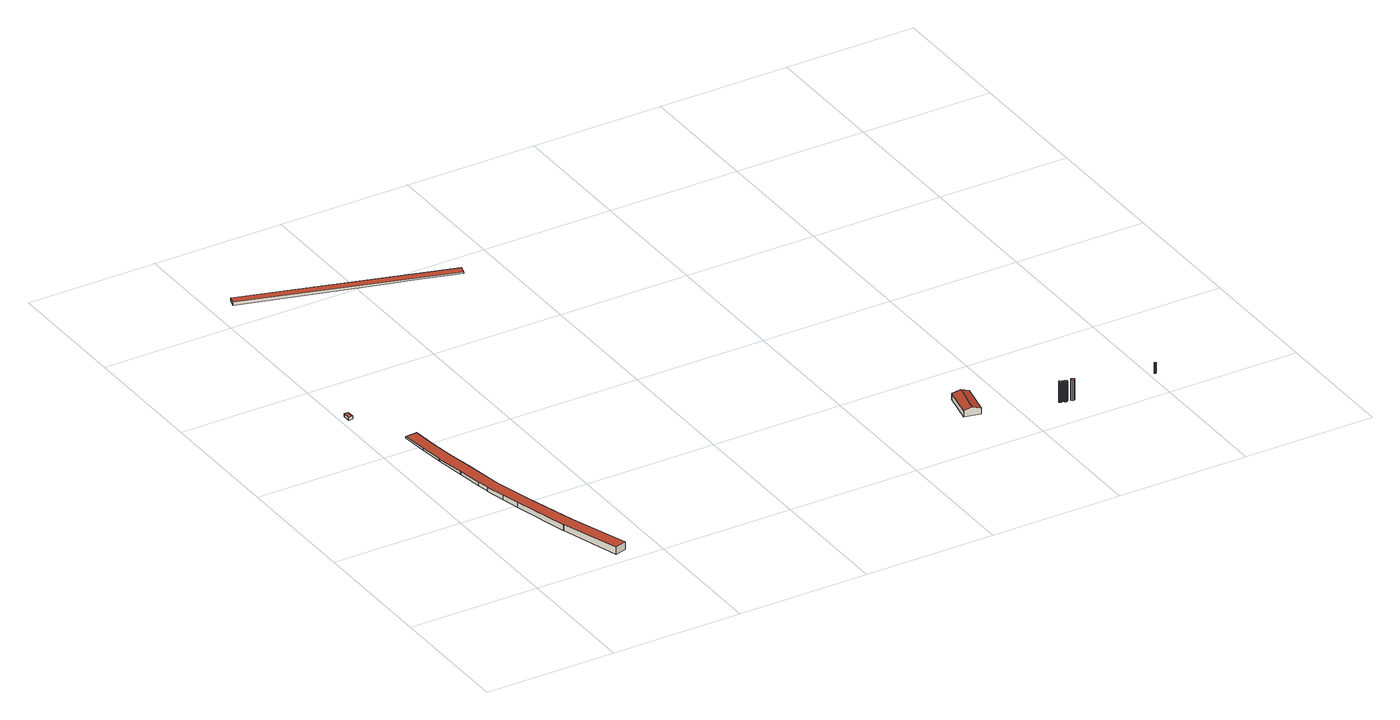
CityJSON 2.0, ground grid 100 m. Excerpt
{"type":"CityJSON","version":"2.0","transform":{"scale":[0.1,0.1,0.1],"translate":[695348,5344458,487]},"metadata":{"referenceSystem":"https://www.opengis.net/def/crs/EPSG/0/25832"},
"CityObjects":{
"building1":{"type":"Building","attributes":{"Gemeindeschluessel":"09162000","HoeheDach":"496.570","HoeheGrund":"494.330","Methode":"1000","NiedrigsteTraufeDesGebaeudes":"496.570","Geometrietyp2DReferenz":"3000","function":"31001_2000","roofType":"1000","measuredHeight":2.24},"geometry":[{"type":"Solid","lod":"2","boundaries":[[[[0,1,2,3]],[[4,5,1,0]],[[5,6,2,1]],[[6,7,3,2]],[[7,4,0,3]],[[5,4,7,6]]]],"semantics":{"surfaces":[{"type":"GroundSurface"},{"type":"WallSurface"},{"type":"RoofSurface","Dachneigung":"90.000","Dachorientierung":"-1.000","Flaeche":"17.762","Z_MAX":"2.240","Z_MAX_ASL":"496.570","Z_MIN":"2.240","Z_MIN_ASL":"496.570"}],"values":[[0,1,1,1,1,2]]}}]},
"building2":{"type":"Building","attributes":{"Gemeindeschluessel":"09162000","HoeheDach":"500.103","HoeheGrund":"488.870","Methode":"2000","NiedrigsteTraufeDesGebaeudes":"495.111","Geometrietyp2DReferenz":"3000","function":"53001_1800","roofType":"9999","measuredHeight":11.23},"geometry":[{"type":"Solid","lod":"2","boundaries":[[[[8,9,10,11]],[[12,13,14,15,16,17,18,19,20,21,22,23,24,25,9,8,26,27,28,29,30,31,32,33,34,35,36,37]],[[38,39,40,41,42,43,44,45,46,47,48,49,11,10,50,51,52,53,54,55,56,57,58,59,60,61,62,63]],[[38,63,12,37]],[[30,29,46,45]],[[22,21,54,53]],[[34,33,42,41]],[[15,14,61,60]],[[17,16,59,58]],[[25,24,51,50]],[[23,22,53,52]],[[29,28,47,46]],[[21,20,55,54]],[[16,15,60,59]],[[26,8,11,49]],[[24,23,52,51]],[[37,36,39,38]],[[14,13,62,61]],[[19,18,57,56]],[[20,19,56,55]],[[33,32,43,42]],[[9,25,50,10]],[[31,30,45,44]],[[27,26,49,48]],[[18,17,58,57]],[[35,34,41,40]],[[36,35,40,39]],[[32,31,44,43]],[[28,27,48,47]],[[13,12,63,62]]]],"semantics":{"surfaces":[{"type":"WallSurface"},{"type":"RoofSurface","Dachneigung":"88.625","Dachorientierung":"355.795","Flaeche":"1884.555","Z_MAX":"11.233","Z_MAX_ASL":"500.103","Z_MIN":"6.241","Z_MIN_ASL":"495.111"},{"type":"GroundSurface"}],"values":[[0,1,2,0,0,0,0,0,0,0,0,0,0,0,0,0,0,0,0,0,0,0,0,0,0,0,0,0,0,0]]}}]},
"building3":{"type":"Building","attributes":{"Gemeindeschluessel":"09162000","HoeheDach":"498.500","HoeheGrund":"488.020","Methode":"2000","NiedrigsteTraufeDesGebaeudes":"497.100","Geometrietyp2DReferenz":"3000","function":"53001_1800","roofType":"1000","measuredHeight":10.48},"geometry":[{"type":"Solid","lod":"2","boundaries":[[[[64,65,66,67,68,69,70,71,72,73,74,75,76,77]],[[78,77,76,75,74,73,72,71,79]],[[80,81,78,79]],[[80,79,71,70]],[[80,70,69,68,67,66,65,64,81]],[[78,81,64,77]]]],"semantics":{"surfaces":[{"type":"GroundSurface"},{"type":"WallSurface"},{"type":"RoofSurface","Dachneigung":"89.504","Dachorientierung":"106.019","Flaeche":"969.139","Z_MAX":"10.480","Z_MAX_ASL":"498.500","Z_MIN":"9.080","Z_MIN_ASL":"497.100"}],"values":[[0,1,2,1,1,1]]}}]},
"building4":{"type":"Building","attributes":{"Gemeindeschluessel":"09162000","HoeheDach":"494.770","HoeheGrund":"488.110","Methode":"1000","NiedrigsteTraufeDesGebaeudes":"492.896","Geometrietyp2DReferenz":"3000","function":"31001_2000","roofType":"3100","measuredHeight":6.66},"geometry":[{"type":"Solid","lod":"2","boundaries":[[[[82,83,84,85]],[[86,87,88,89]],[[82,86,89,83]],[[90,91,92,93,85,84]],[[88,87,92,91]],[[82,85,93,92,87,86]],[[84,83,89,88,91,90]]]],"semantics":{"surfaces":[{"type":"WallSurface"},{"type":"RoofSurface","Dachneigung":"73.623","Dachorientierung":"281.891","Flaeche":"160.531","Z_MAX":"6.660","Z_MAX_ASL":"494.770","Z_MIN":"4.786","Z_MIN_ASL":"492.896"},{"type":"RoofSurface","Dachneigung":"73.625","Dachorientierung":"101.889","Flaeche":"160.515","Z_MAX":"6.660","Z_MAX_ASL":"494.770","Z_MIN":"4.788","Z_MIN_ASL":"492.898"},{"type":"GroundSurface"}],"values":[[0,1,2,3,0,0,0]]}}]},
"building5":{"type":"Building","attributes":{"Gemeindeschluessel":"09162000","HoeheDach":"503.422","HoeheGrund":"487.830","Methode":"3100","NiedrigsteTraufeDesGebaeudes":"503.422","Geometrietyp2DReferenz":"3000","function":"31001_2000","roofType":"1000","measuredHeight":15.59},"geometry":[{"type":"Solid","lod":"2","boundaries":[[[[94,95,96,97]],[[98,99,100,101]],[[102,103,104,105]],[[106,107,108,109]],[[110,111,112,113]],[[114,115,116,117]],[[115,118,104,103,108,107,119,96,95,120,121,100,99,112,111,122,123,116]],[[117,116,123,124]],[[101,100,121,125]],[[126,120,95,94]],[[127,110,113,98,101,125,126,94,97,128,106,109,102,105,129,114,117,124]],[[105,104,118,129]],[[113,112,99,98]],[[129,118,115,114]],[[109,108,103,102]],[[127,122,111,110]],[[124,123,122,127]],[[97,96,119,128]],[[128,119,107,106]],[[125,121,120,126]]]],"semantics":{"surfaces":[{"type":"WallSurface"},{"type":"GroundSurface"},{"type":"RoofSurface","Dachneigung":"90.000","Dachorientierung":"-1.000","Flaeche":"5.382","Z_MAX":"15.592","Z_MAX_ASL":"503.422","Z_MIN":"15.592","Z_MIN_ASL":"503.422"}],"values":[[0,0,0,0,0,0,1,0,0,0,2,0,0,0,0,0,0,0,0,0]]}}]},
"building6":{"type":"Building","attributes":{"Gemeindeschluessel":"09162000","HoeheDach":"503.201","HoeheGrund":"487.660","Methode":"3100","NiedrigsteTraufeDesGebaeudes":"503.201","Geometrietyp2DReferenz":"3000","function":"31001_2000","roofType":"1000","measuredHeight":15.54},"geometry":[{"type":"Solid","lod":"2","boundaries":[[[[130,131,132,133]],[[134,135,136,137,138,139,140,141,142,143,144,145,132,131,146,147,148,149]],[[150,134,149,151]],[[152,147,146,153]],[[151,149,148,154]],[[133,132,145,155]],[[154,148,147,152]],[[156,143,142,157]],[[158,136,135,159]],[[160,139,138,161]],[[157,142,141,162]],[[159,135,134,150]],[[153,146,131,130]],[[161,138,137,163]],[[152,153,130,133,155,164,156,157,162,165,160,161,163,158,159,150,151,154]],[[163,137,136,158]],[[165,140,139,160]],[[155,145,144,164]],[[164,144,143,156]],[[162,141,140,165]]]],"semantics":{"surfaces":[{"type":"WallSurface"},{"type":"GroundSurface"},{"type":"RoofSurface","Dachneigung":"90.000","Dachorientierung":"-1.000","Flaeche":"5.419","Z_MAX":"15.541","Z_MAX_ASL":"503.201","Z_MIN":"15.541","Z_MIN_ASL":"503.201"}],"values":[[0,1,0,0,0,0,0,0,0,0,0,0,0,0,2,0,0,0,0,0]]}}]},
"building7":{"type":"Building","attributes":{"Gemeindeschluessel":"09162000","HoeheDach":"503.515","HoeheGrund":"487.750","Methode":"3100","NiedrigsteTraufeDesGebaeudes":"503.515","Geometrietyp2DReferenz":"3000","function":"31001_2000","roofType":"1000","measuredHeight":15.77},"geometry":[{"type":"Solid","lod":"2","boundaries":[[[[166,167,168,169]],[[170,171,172,173,174,175,176,177,178,179,180,181,182,183,184,185,168,167]],[[169,168,185,186]],[[187,171,170,188]],[[189,180,179,190]],[[191,182,181,192]],[[193,183,182,191]],[[192,181,180,189]],[[188,170,167,166]],[[194,178,177,195]],[[196,184,183,193]],[[195,177,176,197]],[[186,185,184,196]],[[190,179,178,194]],[[186,196,193,191,192,189,190,194,195,197,198,199,200,201,187,188,166,169]],[[200,173,172,201]],[[201,172,171,187]],[[198,175,174,199]],[[197,176,175,198]],[[199,174,173,200]]]],"semantics":{"surfaces":[{"type":"WallSurface"},{"type":"GroundSurface"},{"type":"RoofSurface","Dachneigung":"90.000","Dachorientierung":"-1.000","Flaeche":"6.187","Z_MAX":"15.765","Z_MAX_ASL":"503.515","Z_MIN":"15.765","Z_MIN_ASL":"503.515"}],"values":[[0,1,0,0,0,0,0,0,0,0,0,0,0,0,2,0,0,0,0,0]]}}]},
"building8":{"type":"Building","attributes":{"Gemeindeschluessel":"09162000","HoeheDach":"495.791","HoeheGrund":"487.680","Methode":"3100","NiedrigsteTraufeDesGebaeudes":"495.791","Geometrietyp2DReferenz":"3000","function":"31001_2000","roofType":"1000","measuredHeight":8.11},"geometry":[{"type":"Solid","lod":"2","boundaries":[[[[202,203,204,205]],[[206,207,208,209]],[[210,211,212,213]],[[214,215,216,217]],[[211,208,207,216,215,218,219,204,203,220,221,212]],[[209,208,211,210]],[[222,202,205,223,224,214,217,206,209,210,213,225]],[[225,221,220,222]],[[213,212,221,225]],[[217,216,207,206]],[[224,218,215,214]],[[222,220,203,202]],[[205,204,219,223]],[[223,219,218,224]]]],"semantics":{"surfaces":[{"type":"WallSurface"},{"type":"GroundSurface"},{"type":"RoofSurface","Dachneigung":"90.000","Dachorientierung":"-1.000","Flaeche":"0.991","Z_MAX":"8.111","Z_MAX_ASL":"495.791","Z_MIN":"8.111","Z_MIN_ASL":"495.791"}],"values":[[0,0,0,0,1,0,2,0,0,0,0,0,0,0]]}}]}
},
"vertices":[
[1,2517,73],[31,2517,73],[30,2457,73],[1,2457,73],[1,2517,96],[31,2517,96],[30,2457,96],[1,2457,96],
[279,1455,96],[279,1456,96],[279,1456,71],[279,1455,71],[580,489,119],[472,906,109],[440,1047,106],[410,1191,102],[395,1284,100],[369,1468,96],[337,1694,90],[315,1875,86],[301,2070,81],[211,2063,81],[226,1867,86],[226,1865,86],[248,1683,90],[248,1682,90],[306,1271,100],[306,1270,100],[322,1175,103],[322,1173,103],[352,1028,106],[352,1027,106],[384,885,110],[385,884,110],[493,465,120],[494,463,120],[637,10,131],[723,37,131],[723,37,71],[637,10,71],[494,463,71],[493,465,71],[385,884,71],[384,885,71],[352,1027,71],[352,1028,71],[322,1173,71],[322,1175,71],[306,1270,71],[306,1271,71],[248,1682,71],[248,1683,71],[226,1865,71],[226,1867,71],[211,2063,71],[301,2070,71],[315,1875,71],[337,1694,71],[369,1468,71],[395,1284,71],[410,1191,71],[440,1047,71],[472,906,71],[580,489,71],
[115,4191,91],[404,4108,91],[1178,3886,91],[1245,3866,91],[1312,3847,91],[1513,3789,91],[1668,3745,91],[1651,3687,91],[1497,3732,91],[1296,3789,91],[1229,3809,91],[1161,3828,91],[388,4050,91],[99,4133,91],[99,4133,115],[1651,3687,101],[1668,3745,101],[115,4191,115],
[3810,642,59],[3761,405,59],[3761,405,11],[3810,642,11],[3748,655,78],[3686,668,59],[3636,432,59],[3698,418,78],[3698,418,11],[3636,432,11],[3686,668,11],[3748,655,11],
[4291,270,164],[4291,270,8],[4292,265,8],[4292,265,164],[4302,283,164],[4302,283,8],[4298,281,8],[4298,281,164],[4308,258,164],[4308,258,8],[4312,260,8],[4312,260,164],[4299,259,164],[4299,259,8],[4303,258,8],[4303,258,164],[4311,282,164],[4311,282,8],[4307,283,8],[4307,283,164],[4318,266,164],[4318,266,8],[4319,271,8],[4319,271,164],[4315,262,8],[4295,262,8],[4292,274,8],[4294,278,8],[4315,279,8],[4317,275,8],[4317,275,164],[4294,278,164],[4292,274,164],[4315,279,164],[4295,262,164],[4315,262,164],
[4342,275,162],[4342,275,7],[4337,275,7],[4337,275,162],[4353,259,7],[4351,255,7],[4347,252,7],[4343,250,7],[4338,250,7],[4334,252,7],[4330,254,7],[4327,258,7],[4326,262,7],[4327,267,7],[4329,271,7],[4333,273,7],[4346,274,7],[4350,271,7],[4353,268,7],[4354,263,7],[4353,259,162],[4354,263,162],[4350,271,162],[4346,274,162],[4353,268,162],[4333,273,162],[4327,267,162],[4326,262,162],[4347,252,162],[4351,255,162],[4334,252,162],[4338,250,162],[4327,258,162],[4343,250,162],[4329,271,162],[4330,254,162],
[4406,253,165],[4406,253,8],[4405,257,8],[4405,257,165],[4405,248,8],[4402,244,8],[4398,241,8],[4394,239,8],[4389,239,8],[4384,240,8],[4380,243,8],[4377,247,8],[4376,252,8],[4377,256,8],[4380,261,8],[4383,264,8],[4388,266,8],[4393,266,8],[4398,264,8],[4402,261,8],[4402,261,165],[4402,244,165],[4405,248,165],[4380,261,165],[4377,256,165],[4388,266,165],[4383,264,165],[4393,266,165],[4376,252,165],[4377,247,165],[4398,264,165],[4380,243,165],[4384,240,165],[4389,239,165],[4394,239,165],[4398,241,165],
[5050,269,88],[5050,269,7],[5047,268,7],[5047,268,88],[5050,258,88],[5050,258,7],[5053,259,7],[5053,259,88],[5055,261,88],[5055,261,7],[5056,264,7],[5056,264,88],[5045,261,88],[5045,261,7],[5047,259,7],[5047,259,88],[5043,263,7],[5045,266,7],[5053,268,7],[5055,267,7],[5053,268,88],[5045,266,88],[5043,263,88],[5055,267,88]
]}
